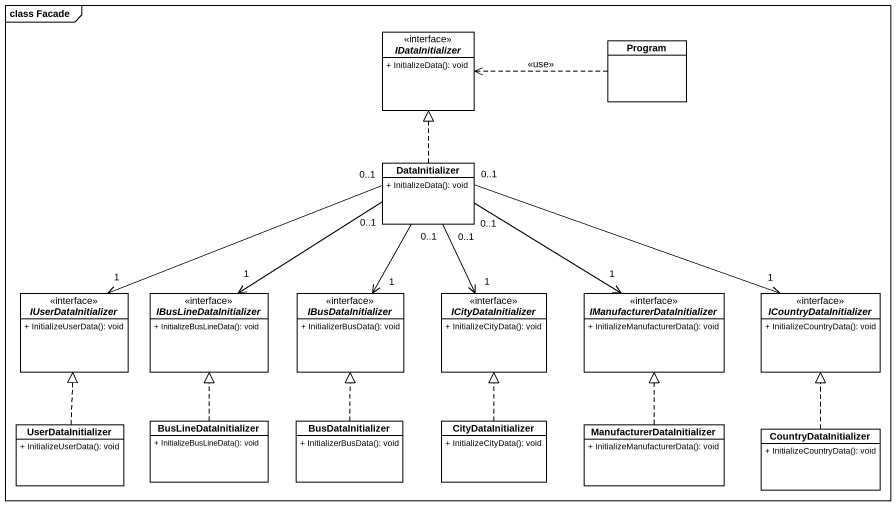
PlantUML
@startuml
mainframe class Facade
hide circle
hide empty members
skinparam classAttributeIconSize 0
interface IDataInitializer {
  + InitializeData(): void
}
class Program
class DataInitializer {
  + InitializeData(): void
}
interface IUserDataInitializer {
  + InitializeUserData(): void
}
interface IBusLineDataInitializer {
  + InitializeBusLineData(): void
}
interface IBusDataInitializer {
  + InitializerBusData(): void
}
interface ICityDataInitializer {
  + InitializeCityData(): void
}
interface IManufacturerDataInitializer {
  + InitializeManufacturerData(): void
}
interface ICountryDataInitializer {
  + InitializeCountryData(): void
}
class UserDataInitializer {
  + InitializeUserData(): void
}
class BusLineDataInitializer {
  + InitializeBusLineData(): void
}
class BusDataInitializer {
  + InitializerBusData(): void
}
class CityDataInitializer {
  + InitializeCityData(): void
}
class ManufacturerDataInitializer {
  + InitializeManufacturerData(): void
}
class CountryDataInitializer {
  + InitializeCountryData(): void
}
Program .left.> IDataInitializer : <<use>>
DataInitializer .up.|> IDataInitializer
DataInitializer "0..1" -left-> "1" IUserDataInitializer
DataInitializer "0..1" --> "1" IBusLineDataInitializer
DataInitializer "0..1" --> "1" IBusDataInitializer
DataInitializer "0..1" --> "1" ICityDataInitializer
DataInitializer "0..1" --> "1" IManufacturerDataInitializer
DataInitializer "0..1" -right-> "1" ICountryDataInitializer
UserDataInitializer .up.|> IUserDataInitializer
BusLineDataInitializer .up.|> IBusLineDataInitializer
BusDataInitializer .up.|> IBusDataInitializer
CityDataInitializer .up.|> ICityDataInitializer
ManufacturerDataInitializer .up.|> IManufacturerDataInitializer
CountryDataInitializer .up.|> ICountryDataInitializer
@enduml
